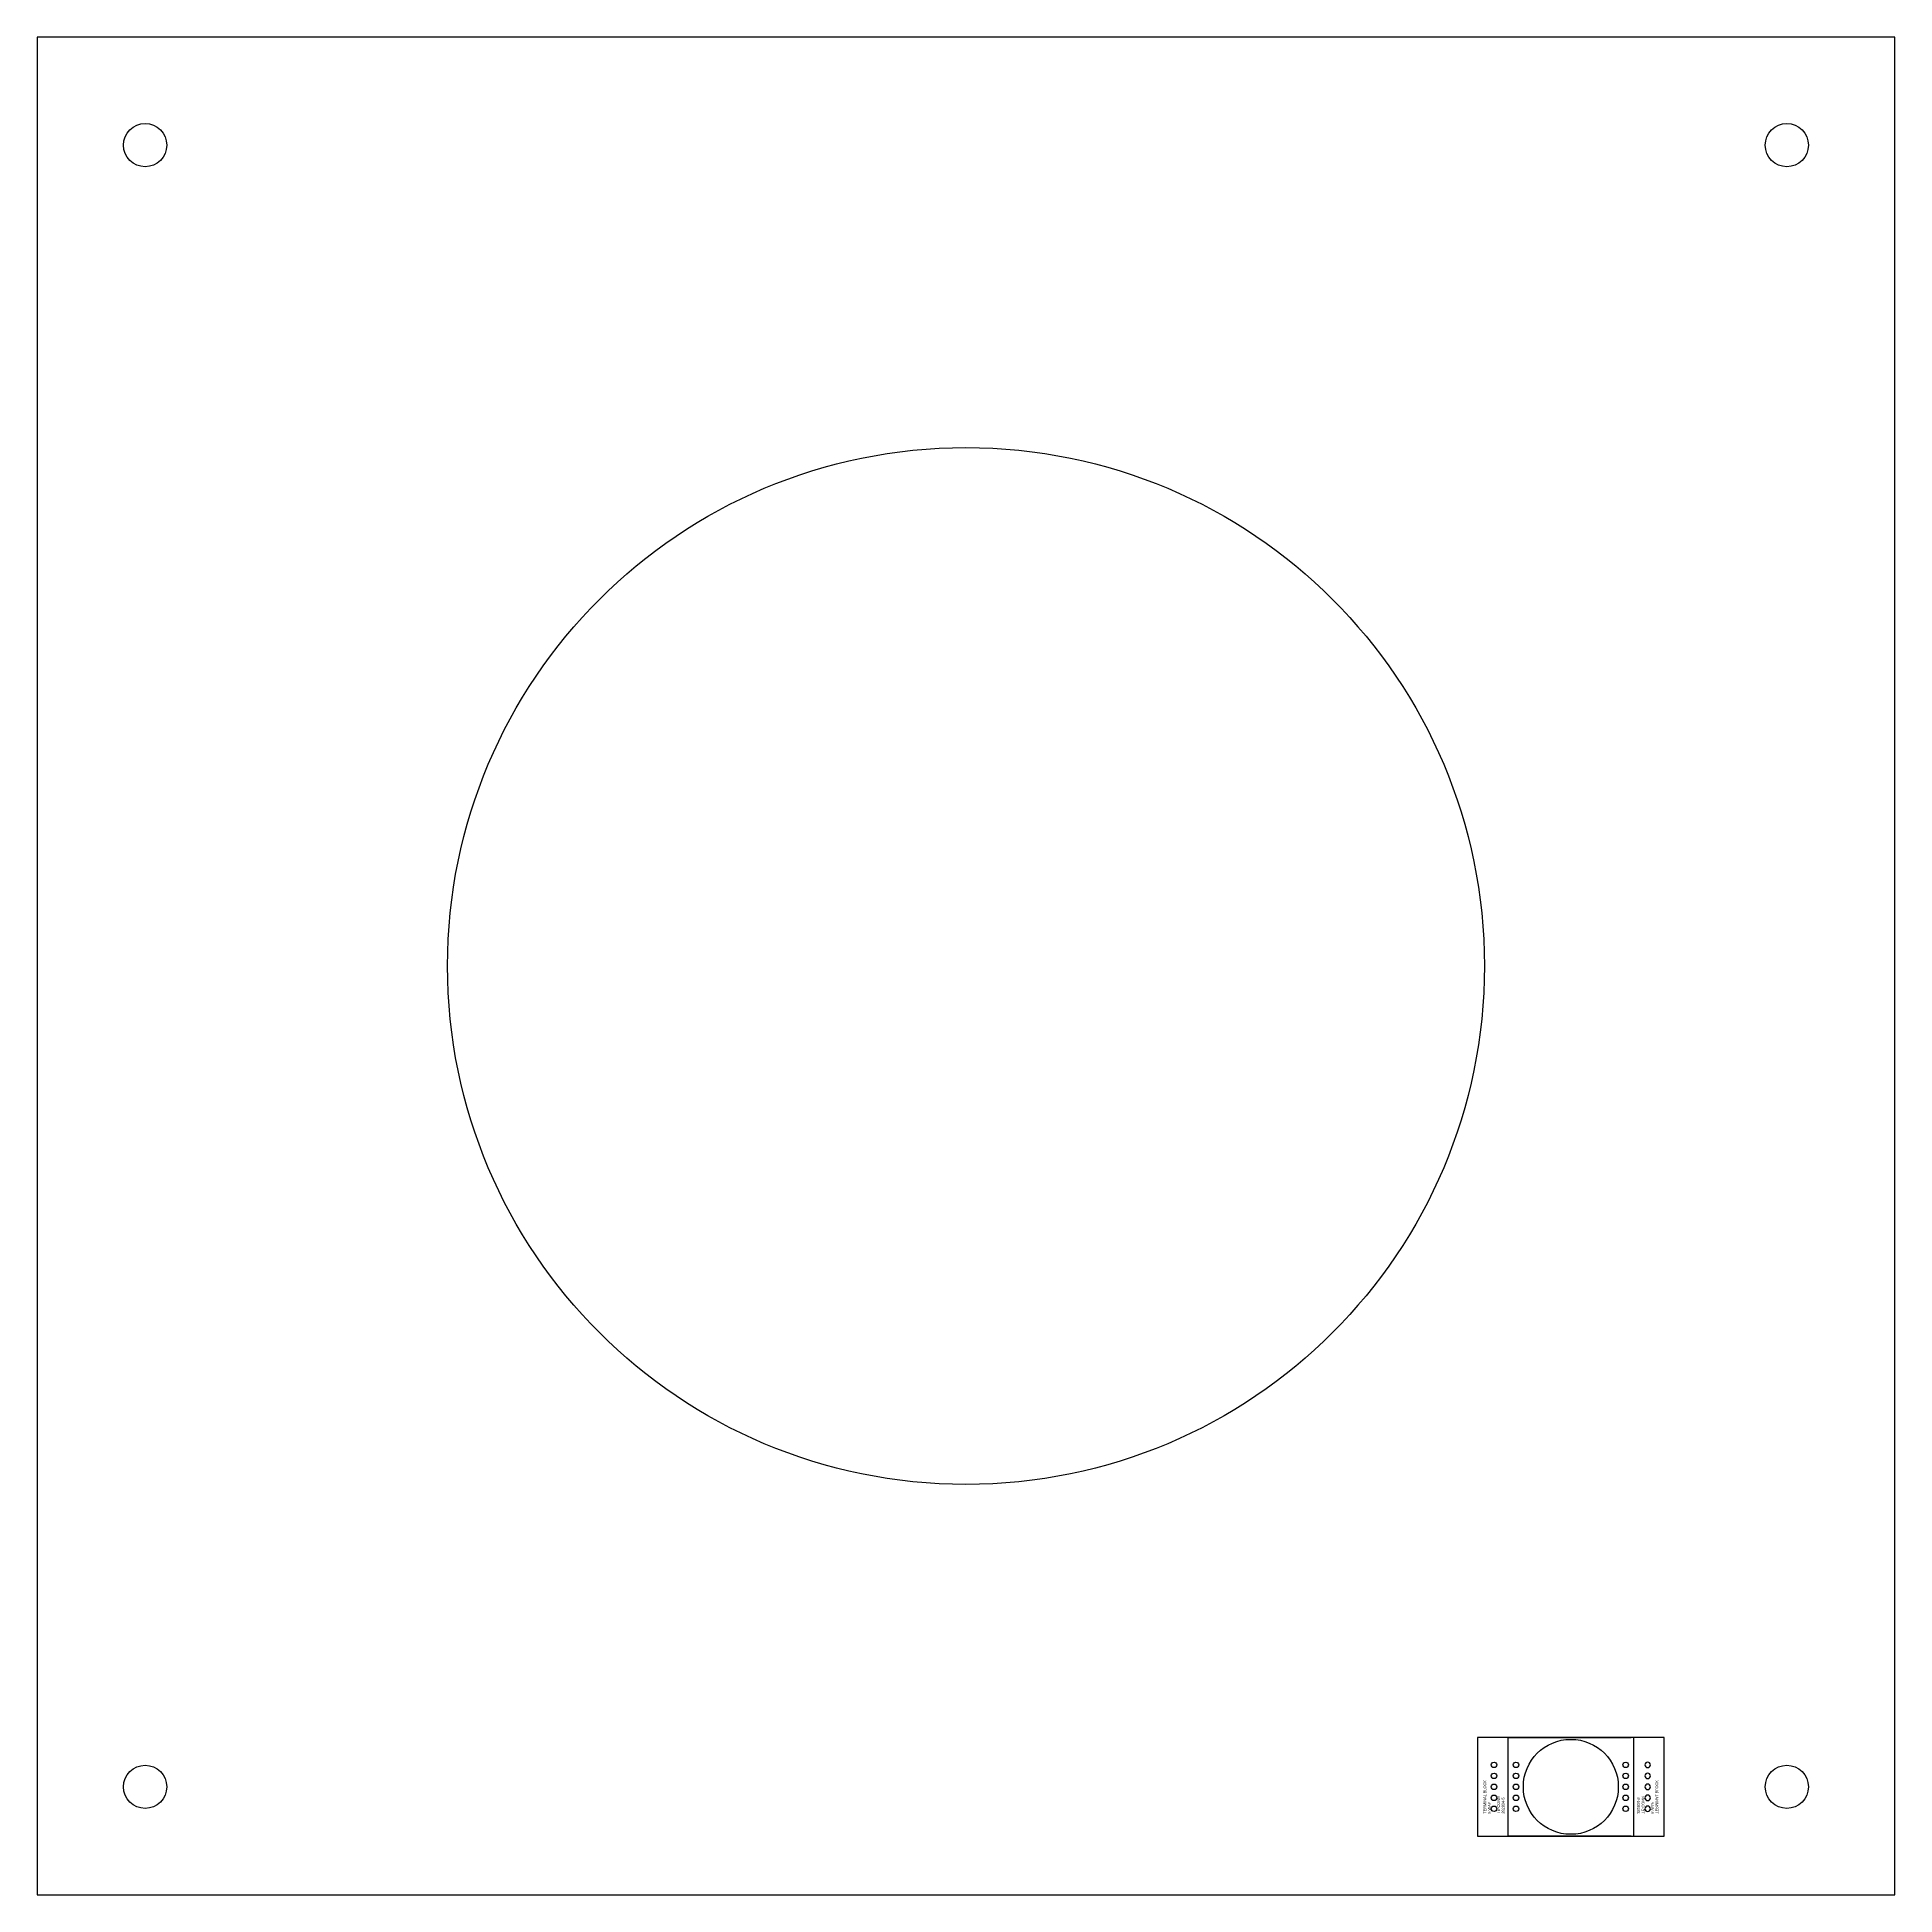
# Model space of a CAD drawing. Header units: millimetres. Extents: x 2050 to 3932, y -1485 to -693.
# Drawn here: x 2049.7 to 2479.7, y -1267.8 to -837.8 of the extents above; entities that cross this region are included whole.
import ezdxf

# ---------------------------------------------------------------- set-up
doc = ezdxf.new("R2010")
doc.units = ezdxf.units.MM
doc.header["$LTSCALE"] = 10
doc.header["$MEASUREMENT"] = 0
doc.layers.get('0').update_dxf_attribs({"color": 8})
for name, color, linetype in [('Component', 210, 'Continuous'), ('Frame', 160, 'Continuous'), ('vero Pins', 30, 'Continuous')]:
    doc.layers.add(name, color=color, linetype=linetype)
doc.styles.get("Standard").update_dxf_attribs({"font": 'arial.ttf'})

# ---------------------------------------------------------------- blocks, each defined once
blk = doc.blocks.new('Terminal Block 5-new-WAY TE CONNECTIVITY')
at = {"color": 1}
for centre in [(-5.08, 0), (-2.54, 0), (0, 0), (2.54, 0), (5.08, 0)]:
    blk.add_circle(centre, 0.635, dxfattribs=at)
at = {"layer": 'Component', "insert": (-6.21, 2.44), "char_height": 0.635, "width": 9.8978, "attachment_point": 1}
blk.add_mtext('TERMINAL BLOCK\\P5 WAY\\P\\PTE-CONN\\P282834-5', dxfattribs=at)

msp = doc.modelspace()

# ---------------------------------------------------------------- linework, layer by layer
at = {"color": 1}
for centre in [(2392.03, -1237.7), (2417.43, -1237.7), (2392.03, -1240.24), (2392.03, -1242.78), (2417.43, -1240.24), (2417.43, -1242.78), (2392.03, -1245.32), (2417.43, -1245.32), (2392.03, -1247.86), (2417.43, -1247.86)]:
    msp.add_circle(centre, 0.635, dxfattribs=at)
at = {"layer": 'Frame'}
for centre in [(2074.73, -862.78), (2454.73, -862.78), (2074.73, -1242.78), (2454.73, -1242.78)]:
    msp.add_circle(centre, 5, dxfattribs=at)
at = {"layer": 'vero Pins'}
for p, q in [((2390.25, -1231.35), (2418.7, -1231.35)), ((2390.25, -1254.21), (2390.25, -1231.35)), ((2419.21, -1231.35), (2419.21, -1254.21)), ((2418.7, -1254.21), (2390.25, -1254.21))]:
    msp.add_line(p, q, dxfattribs=at)
for points in [[(2049.73, -1267.78), (2479.73, -1267.78), (2479.73, -837.78), (2049.73, -837.78)], [(2383.14, -1231.35), (2383.14, -1254.21), (2426.32, -1254.21), (2426.32, -1231.35)]]:
    msp.add_lwpolyline(points, close=True, dxfattribs=at)
msp.add_circle((2264.73, -1052.78), 120, dxfattribs=at)
at = {"layer": 'vero Pins', "color": 1}
msp.add_circle((2404.73, -1242.78), 10.99, dxfattribs=at)

# ---------------------------------------------------------------- block references
at = {"layer": 'Component', "rotation": 90}
msp.add_blockref('Terminal Block 5-new-WAY TE CONNECTIVITY', (2386.95, -1242.78), dxfattribs=at)
at = {"layer": 'Component', "xscale": -1, "rotation": 270}
msp.add_blockref('Terminal Block 5-new-WAY TE CONNECTIVITY', (2422.51, -1242.78), dxfattribs=at)

doc.saveas('drawing.dxf')
